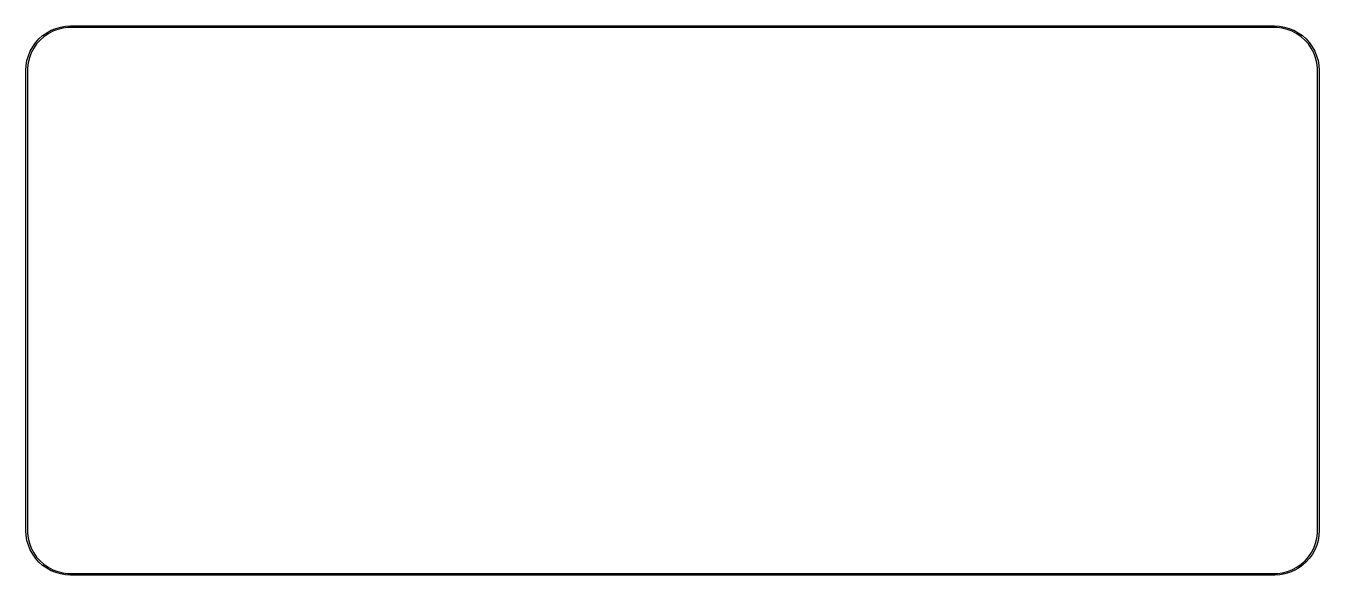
# Model space of a CAD drawing. Extents: x 0 to 2.95, y 0 to 1.25.
import ezdxf

# ---------------------------------------------------------------- set-up
doc = ezdxf.new("R2010")
doc.units = 0
doc.header["$MEASUREMENT"] = 0
doc.layers.add('BLACK', color=7, linetype='CONTINUOUS')

msp = doc.modelspace()

# ---------------------------------------------------------------- linework, layer by layer
at = {"layer": 'BLACK', "linetype": 'CONTINUOUS'}
for p, q in [((0.0457, 1.2363), (0.0558, 1.2419)), ((0.0558, 1.2419), (0.0663, 1.2463)), ((0.0708, 1.2438), (0.0597, 1.2396)), ((0.0663, 1.2463), (0.0773, 1.2494)), ((0.0823, 1.2466), (0.0708, 1.2438)), ((0.0773, 1.2494), (0.0886, 1.2513)), ((0.0941, 1.248), (0.0823, 1.2466)), ((0.0886, 1.2513), (0.1, 1.252)), ((0.1, 1.248), (0.0941, 1.248)), ((0.1, 1.252), (2.85, 1.252)), ((2.85, 1.248), (0.1, 1.248)), ((2.85, 1.252), (2.8614, 1.2513)), ((2.8559, 1.248), (2.85, 1.248)), ((2.8677, 1.2466), (2.8559, 1.248)), ((2.8614, 1.2513), (2.8727, 1.2494)), ((2.8792, 1.2438), (2.8677, 1.2466)), ((2.8727, 1.2494), (2.8837, 1.2463)), ((2.8903, 1.2396), (2.8792, 1.2438)), ((2.8837, 1.2463), (2.8942, 1.2419)), ((2.8942, 1.2419), (2.9043, 1.2363)), ((0.0137, 1.2043), (0.0203, 1.2136)), ((0.0203, 1.2136), (0.0279, 1.2221)), ((0.0306, 1.2194), (0.0227, 1.2106)), ((0.0279, 1.2221), (0.0364, 1.2297)), ((0.0394, 1.2273), (0.0306, 1.2194)), ((0.0364, 1.2297), (0.0457, 1.2363)), ((0.0492, 1.2341), (0.0394, 1.2273)), ((0.0597, 1.2396), (0.0492, 1.2341)), ((2.9008, 1.2341), (2.8903, 1.2396)), ((2.9106, 1.2273), (2.9008, 1.2341)), ((2.9043, 1.2363), (2.9136, 1.2297)), ((2.9194, 1.2194), (2.9106, 1.2273)), ((2.9136, 1.2297), (2.9221, 1.2221)), ((2.9273, 1.2106), (2.9194, 1.2194)), ((2.9221, 1.2221), (2.9297, 1.2136)), ((2.9297, 1.2136), (2.9363, 1.2043)), ((0.0006, 1.1727), (0.0038, 1.1837)), ((0.0038, 1.1837), (0.0081, 1.1942)), ((0.0104, 1.1903), (0.0062, 1.1792)), ((0.0081, 1.1942), (0.0137, 1.2043)), ((0.016, 1.2008), (0.0104, 1.1903)), ((0.0227, 1.2106), (0.016, 1.2008)), ((2.9341, 1.2008), (2.9273, 1.2106)), ((2.9396, 1.1903), (2.9341, 1.2008)), ((2.9363, 1.2043), (2.9419, 1.1942)), ((2.9438, 1.1792), (2.9396, 1.1903)), ((2.9419, 1.1942), (2.9463, 1.1837)), ((2.9463, 1.1837), (2.9494, 1.1727)), ((-0.002, 1.15), (-0.0013, 1.1614)), ((-0.0013, 1.1614), (0.0006, 1.1727)), ((0.0034, 1.1677), (0.002, 1.1559)), ((0.002, 1.1559), (0.002, 1.15)), ((0.0062, 1.1792), (0.0034, 1.1677)), ((2.9466, 1.1677), (2.9438, 1.1792)), ((2.948, 1.1559), (2.9466, 1.1677)), ((2.948, 1.15), (2.948, 1.1559)), ((2.9494, 1.1727), (2.9513, 1.1614)), ((2.9513, 1.1614), (2.952, 1.15)), ((-0.002, 0.1), (-0.002, 1.15)), ((0.002, 1.15), (0.002, 0.1)), ((2.948, 0.1), (2.948, 1.15)), ((2.952, 1.15), (2.952, 1.15)), ((2.952, 1.15), (2.952, 0.1)), ((-0.0013, 0.0886), (-0.002, 0.1)), ((0.002, 0.1), (0.002, 0.1)), ((0.002, 0.1), (0.002, 0.0941)), ((0.002, 0.0941), (0.0034, 0.0823)), ((2.9467, 0.0823), (2.948, 0.0941)), ((2.948, 0.0941), (2.948, 0.1)), ((2.948, 0.1), (2.948, 0.1)), ((2.948, 0.1), (2.948, 0.1)), ((2.9514, 0.0886), (2.9495, 0.0774)), ((2.952, 0.1), (2.9514, 0.0886)), ((2.952, 0.1), (2.952, 0.1)), ((0.0006, 0.0773), (-0.0013, 0.0886)), ((0.0038, 0.0663), (0.0006, 0.0773)), ((0.0034, 0.0823), (0.0062, 0.0708)), ((0.0081, 0.0558), (0.0038, 0.0663)), ((0.0062, 0.0708), (0.0104, 0.0597)), ((0.0104, 0.0597), (0.016, 0.0492)), ((2.9343, 0.0493), (2.9397, 0.0598)), ((2.9397, 0.0598), (2.9439, 0.0709)), ((2.9464, 0.0664), (2.9421, 0.0559)), ((2.9439, 0.0709), (2.9467, 0.0823)), ((2.9495, 0.0774), (2.9464, 0.0664)), ((0.0137, 0.0457), (0.0081, 0.0558)), ((0.0203, 0.0364), (0.0137, 0.0457)), ((0.016, 0.0492), (0.0227, 0.0394)), ((0.0279, 0.0279), (0.0203, 0.0364)), ((0.0227, 0.0394), (0.0306, 0.0306)), ((0.0306, 0.0306), (0.0394, 0.0227)), ((2.911, 0.0228), (2.9198, 0.0307)), ((2.9198, 0.0307), (2.9276, 0.0396)), ((2.93, 0.0366), (2.9225, 0.0281)), ((2.9276, 0.0396), (2.9343, 0.0493)), ((2.9366, 0.0459), (2.93, 0.0366)), ((2.9421, 0.0559), (2.9366, 0.0459)), ((0.0364, 0.0203), (0.0279, 0.0279)), ((0.0457, 0.0137), (0.0364, 0.0203)), ((0.0394, 0.0227), (0.0492, 0.016)), ((0.0558, 0.0081), (0.0457, 0.0137)), ((0.0492, 0.016), (0.0597, 0.0104)), ((0.0663, 0.0038), (0.0558, 0.0081)), ((0.0597, 0.0104), (0.0708, 0.0062)), ((0.0773, 0.0006), (0.0663, 0.0038)), ((0.0708, 0.0062), (0.0823, 0.0034)), ((0.0886, -0.0013), (0.0773, 0.0006)), ((0.0823, 0.0034), (0.0941, 0.002)), ((0.0941, 0.002), (0.1, 0.002)), ((0.1, 0.002), (2.8507, 0.002)), ((2.8507, 0.002), (2.8507, 0.002)), ((2.8507, 0.002), (2.8566, 0.002)), ((2.8566, 0.002), (2.8683, 0.0035)), ((2.8733, 0.0007), (2.8621, -0.0013)), ((2.8683, 0.0035), (2.8798, 0.0063)), ((2.8843, 0.0039), (2.8733, 0.0007)), ((2.8798, 0.0063), (2.8908, 0.0106)), ((2.8948, 0.0083), (2.8843, 0.0039)), ((2.8908, 0.0106), (2.9013, 0.0161)), ((2.9047, 0.0138), (2.8948, 0.0083)), ((2.9013, 0.0161), (2.911, 0.0228)), ((2.914, 0.0204), (2.9047, 0.0138)), ((2.9225, 0.0281), (2.914, 0.0204)), ((0.1, -0.002), (0.0886, -0.0013)), ((2.8507, -0.002), (0.1, -0.002)), ((2.8621, -0.0013), (2.8507, -0.002)), ((2.8507, -0.002), (2.8507, -0.002))]:
    msp.add_line(p, q, dxfattribs=at)

doc.saveas('drawing.dxf')
